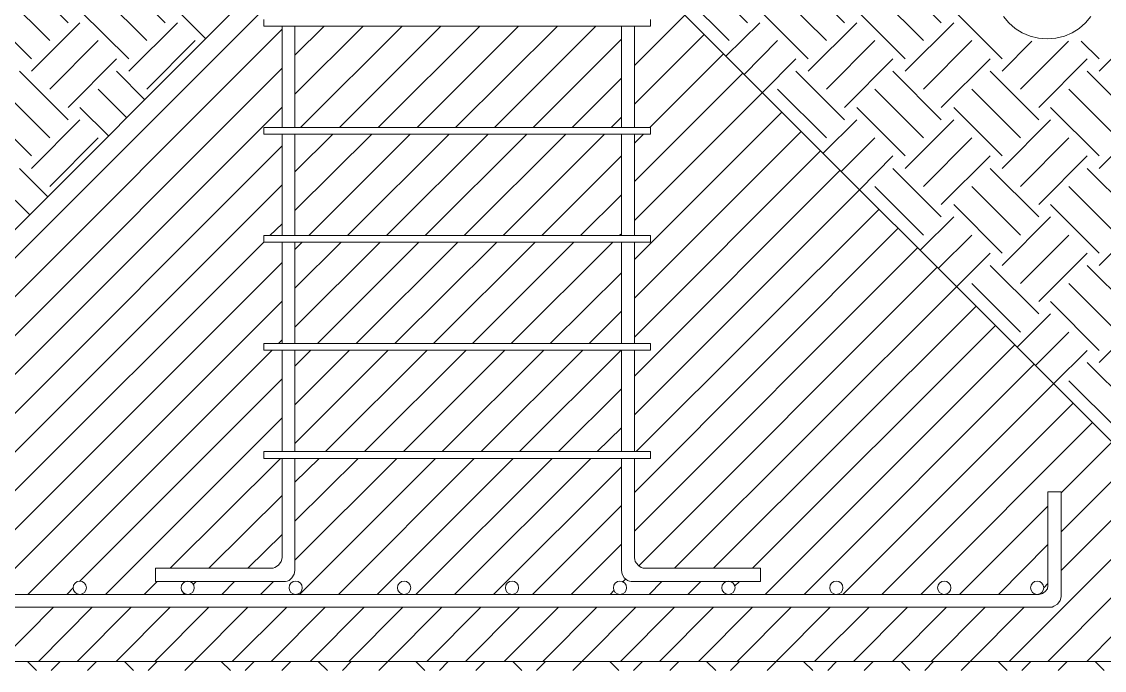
# Model space of a CAD drawing. Header units: millimetres. Extents: x 0 to 297, y 0 to 420.
# Drawn here: x 220.5 to 270.6, y 221.9 to 251.9 of the extents above; entities that cross this region are included whole.
import ezdxf

# ---------------------------------------------------------------- set-up
doc = ezdxf.new("R2010")
doc.units = ezdxf.units.MM
doc.layers.add('1-CORTE-LINEAS', color=7, linetype='Continuous')

msp = doc.modelspace()

# ---------------------------------------------------------------- linework, layer by layer
at = {"layer": '1-CORTE-LINEAS', "color": 7, "lineweight": 5}
for p, q in [((222.687, 251.801), (220.443, 254.045)), ((227.174, 251.801), (224.931, 254.045)), ((254.12, 251.801), (251.876, 254.045)), ((258.607, 251.801), (256.363, 254.045)), ((263.094, 251.801), (260.851, 254.045)), ((221.841, 250.976), (219.597, 253.219)), ((226.328, 250.976), (224.084, 253.219)), ((253.273, 250.976), (251.029, 253.219)), ((257.781, 250.976), (255.516, 253.219)), ((262.269, 250.976), (260.025, 253.219)), ((210.241, 230.952), (232, 252.69)), ((220.994, 250.129), (218.75, 252.372)), ((225.502, 250.129), (223.237, 252.372)), ((229.058, 251.06), (227.746, 252.372)), ((248.891, 249.833), (251.22, 252.161)), ((256.935, 250.129), (254.691, 252.372)), ((261.422, 250.129), (259.178, 252.372)), ((265.909, 250.129), (263.666, 252.372)), ((210.241, 229.153), (232.593, 251.505)), ((220.994, 249.557), (223.237, 251.801)), ((225.502, 249.557), (227.746, 251.801)), ((231.747, 251.653), (231.747, 251.949)), ((231.747, 251.653), (249.632, 251.653)), ((232.593, 251.653), (232.593, 246.954)), ((233.186, 250.299), (234.541, 251.653)), ((233.186, 248.499), (236.34, 251.653)), ((233.186, 251.653), (233.186, 246.954)), ((233.44, 246.954), (238.139, 251.653)), ((235.239, 246.954), (239.938, 251.653)), ((237.038, 246.954), (241.737, 251.653)), ((238.837, 246.954), (243.536, 251.653)), ((240.616, 246.954), (245.335, 251.653)), ((242.415, 246.954), (247.114, 251.653)), ((248.299, 251.653), (248.299, 246.954)), ((248.891, 251.632), (248.913, 251.653)), ((248.891, 251.653), (248.891, 246.954)), ((249.632, 251.653), (249.632, 251.949)), ((253.125, 250.256), (254.691, 251.801)), ((256.935, 249.557), (259.178, 251.801)), ((261.422, 249.557), (263.666, 251.801)), ((270.397, 249.557), (272.64, 251.801)), ((244.214, 246.954), (248.299, 251.039)), ((248.891, 248.033), (252.13, 251.272)), ((221.841, 248.732), (224.084, 250.976)), ((226.328, 248.732), (228.572, 250.976)), ((253.971, 249.409), (255.516, 250.976)), ((257.781, 248.732), (260.025, 250.976)), ((262.269, 248.732), (264.512, 250.976)), ((265.909, 249.557), (267.285, 250.954)), ((266.756, 248.732), (268.978, 250.954)), ((270.397, 250.129), (269.571, 250.954)), ((222.687, 247.885), (224.931, 250.129)), ((249.611, 246.954), (253.019, 250.362)), ((254.818, 248.584), (256.363, 250.129)), ((258.607, 247.885), (260.851, 250.129)), ((263.094, 247.885), (265.359, 250.129)), ((267.603, 247.885), (269.846, 250.129)), ((212.993, 230.106), (232.593, 249.705)), ((222.687, 247.314), (220.443, 249.557)), ((226.243, 248.245), (224.931, 249.557)), ((258.607, 247.314), (256.363, 249.557)), ((263.094, 247.314), (260.851, 249.557)), ((267.603, 247.314), (265.359, 249.557)), ((272.09, 247.314), (269.846, 249.557)), ((246.013, 246.954), (248.299, 249.24)), ((248.891, 244.456), (253.908, 249.472)), ((221.841, 246.488), (219.597, 248.732)), ((225.397, 247.42), (224.084, 248.732)), ((248.891, 242.657), (254.818, 248.584)), ((257.781, 246.488), (255.516, 248.732)), ((262.269, 246.488), (260.025, 248.732)), ((266.756, 246.488), (264.512, 248.732)), ((271.243, 246.488), (269, 248.732)), ((213.353, 228.666), (232.593, 247.906)), ((220.994, 245.641), (218.75, 247.885)), ((224.55, 246.573), (223.237, 247.885)), ((248.891, 240.858), (255.707, 247.673)), ((261.422, 245.641), (259.178, 247.885)), ((265.909, 245.641), (263.666, 247.885)), ((270.397, 245.641), (268.153, 247.885)), ((220.994, 245.07), (223.237, 247.314)), ((247.812, 246.954), (248.299, 247.44)), ((257.633, 245.768), (259.178, 247.314)), ((261.422, 245.07), (263.666, 247.314)), ((265.909, 245.07), (268.153, 247.314)), ((270.397, 245.07), (272.64, 247.314)), ((249.632, 246.954), (231.747, 246.954)), ((231.747, 246.658), (231.747, 246.954)), ((231.747, 246.658), (249.632, 246.658)), ((232.593, 246.658), (232.593, 241.959)), ((233.186, 244.901), (234.943, 246.658)), ((233.186, 243.122), (236.742, 246.658)), ((233.186, 246.658), (233.186, 241.959)), ((233.821, 241.959), (238.52, 246.658)), ((235.62, 241.959), (240.319, 246.658)), ((237.419, 241.959), (242.118, 246.658)), ((239.218, 241.959), (243.917, 246.658)), ((241.017, 241.959), (245.716, 246.658)), ((242.816, 241.959), (247.515, 246.658)), ((248.299, 246.658), (248.299, 241.959)), ((248.891, 239.059), (256.617, 246.785)), ((248.891, 246.234), (249.314, 246.658)), ((248.891, 246.658), (248.891, 241.959)), ((249.632, 246.658), (249.632, 246.954)), ((213.353, 226.867), (232.593, 246.107)), ((221.841, 244.223), (224.084, 246.488)), ((258.458, 244.922), (260.025, 246.488)), ((262.269, 244.223), (264.512, 246.488)), ((266.756, 244.223), (269, 246.488)), ((244.616, 241.959), (248.299, 245.641)), ((248.891, 237.26), (257.506, 245.874)), ((259.305, 244.075), (260.851, 245.641)), ((263.094, 243.398), (265.359, 245.641)), ((267.603, 243.398), (269.846, 245.641)), ((221.756, 243.758), (220.443, 245.07)), ((263.094, 242.826), (260.851, 245.07)), ((267.603, 242.826), (265.359, 245.07)), ((272.09, 242.826), (269.846, 245.07)), ((248.891, 235.461), (258.416, 244.986)), ((214.093, 225.83), (232.593, 244.308)), ((220.909, 242.932), (219.597, 244.223)), ((248.891, 233.662), (259.305, 244.075)), ((262.269, 241.98), (260.025, 244.223)), ((266.756, 241.98), (264.512, 244.223)), ((271.243, 241.98), (269, 244.223)), ((246.394, 241.959), (248.299, 243.842)), ((248.976, 231.968), (260.215, 243.187)), ((265.909, 241.154), (263.666, 243.398)), ((270.397, 241.154), (268.153, 243.398)), ((232.022, 241.959), (232.593, 242.509)), ((262.12, 241.281), (263.666, 242.826)), ((265.909, 240.583), (268.153, 242.826)), ((270.397, 240.583), (272.64, 242.826)), ((248.193, 241.959), (248.299, 242.043)), ((248.891, 230.084), (261.104, 242.297)), ((215.427, 225.364), (231.747, 241.662)), ((249.632, 241.959), (231.747, 241.959)), ((231.747, 241.662), (231.747, 241.959)), ((231.747, 241.662), (249.632, 241.662)), ((232.593, 241.662), (232.593, 236.963)), ((233.186, 241.323), (233.524, 241.662)), ((233.186, 239.524), (235.324, 241.662)), ((233.186, 237.725), (237.123, 241.662)), ((233.186, 241.662), (233.186, 236.963)), ((234.223, 236.963), (238.922, 241.662)), ((236.022, 236.963), (240.721, 241.662)), ((237.8, 236.963), (242.52, 241.662)), ((239.599, 236.963), (244.298, 241.662)), ((241.398, 236.963), (246.097, 241.662)), ((243.197, 236.963), (247.896, 241.662)), ((248.299, 241.662), (248.299, 236.963)), ((248.891, 241.662), (248.891, 236.963)), ((249.632, 241.662), (249.632, 241.959)), ((262.946, 240.435), (264.512, 241.98)), ((266.756, 239.736), (269, 241.98)), ((248.891, 228.285), (261.994, 241.387)), ((263.793, 239.588), (265.359, 241.154)), ((267.603, 238.91), (269.846, 241.154)), ((217.226, 225.364), (232.593, 240.71)), ((249.082, 226.676), (262.904, 240.498)), ((267.603, 238.339), (265.359, 240.583)), ((272.09, 238.339), (269.846, 240.583)), ((244.997, 236.963), (248.299, 240.244)), ((250.754, 226.57), (263.793, 239.588)), ((266.756, 237.492), (264.512, 239.736)), ((271.243, 237.492), (269, 239.736)), ((219.025, 225.364), (232.593, 238.932)), ((252.553, 226.57), (264.703, 238.699)), ((270.397, 236.646), (268.153, 238.91)), ((246.796, 236.963), (248.299, 238.466)), ((266.608, 236.794), (268.153, 238.339)), ((270.397, 236.095), (272.64, 238.339)), ((254.352, 226.57), (265.592, 237.789)), ((267.454, 235.947), (269, 237.492)), ((232.424, 236.963), (232.593, 237.133)), ((220.824, 225.364), (232.128, 236.667)), ((249.632, 236.963), (231.747, 236.963)), ((231.747, 236.667), (231.747, 236.963)), ((231.747, 236.667), (249.632, 236.667)), ((232.593, 236.667), (232.593, 231.968)), ((233.186, 235.926), (233.927, 236.667)), ((233.186, 234.127), (235.704, 236.667)), ((233.186, 232.349), (237.504, 236.667)), ((233.186, 236.667), (233.186, 231.968)), ((234.604, 231.968), (239.303, 236.667)), ((236.403, 231.968), (241.102, 236.667)), ((238.202, 231.968), (242.901, 236.667)), ((240.002, 231.968), (244.7, 236.667)), ((241.801, 231.968), (246.5, 236.667)), ((243.578, 231.968), (248.277, 236.667)), ((248.299, 236.667), (248.299, 231.968)), ((248.891, 236.667), (248.891, 231.968)), ((249.632, 236.667), (249.632, 236.963)), ((254.945, 225.364), (266.502, 236.9)), ((268.28, 235.101), (269.846, 236.646)), ((256.744, 225.364), (267.391, 236.011)), ((272.09, 233.852), (269.846, 236.095)), ((223.217, 225.957), (232.593, 235.333)), ((258.543, 225.364), (268.28, 235.101)), ((271.243, 233.005), (269, 235.249)), ((245.378, 231.968), (248.299, 234.868)), ((260.343, 225.364), (269.19, 234.211)), ((224.423, 225.364), (232.593, 233.534)), ((247.177, 231.968), (248.299, 233.068)), ((262.142, 225.364), (270.079, 233.301)), ((249.632, 231.968), (231.747, 231.968)), ((231.747, 231.65), (231.747, 231.968)), ((249.632, 231.65), (249.632, 231.968)), ((268.64, 230.063), (270.989, 232.412)), ((227.407, 226.57), (232.509, 231.65)), ((231.747, 231.65), (249.632, 231.65)), ((232.593, 231.65), (232.593, 227.057)), ((233.186, 230.55), (234.308, 231.65)), ((233.186, 228.751), (236.107, 231.65)), ((233.186, 226.951), (237.906, 231.65)), ((233.186, 231.65), (233.186, 226.465)), ((233.397, 225.364), (239.684, 231.65)), ((235.196, 225.364), (241.483, 231.65)), ((236.996, 225.364), (243.282, 231.65)), ((238.774, 225.364), (245.081, 231.65)), ((240.573, 225.364), (246.881, 231.65)), ((248.299, 231.65), (248.299, 226.465)), ((248.891, 231.65), (248.891, 227.057)), ((242.372, 225.364), (248.299, 231.269)), ((268.64, 228.264), (271.138, 230.762)), ((268.026, 230.106), (268.64, 230.106)), ((268.64, 225.258), (268.64, 230.106)), ((229.206, 226.57), (232.593, 229.936)), ((244.171, 225.364), (248.299, 229.47)), ((263.941, 225.364), (268.026, 229.449)), ((268.64, 226.465), (271.138, 228.963)), ((231.006, 226.57), (232.593, 228.137)), ((245.971, 225.364), (248.299, 227.693)), ((265.74, 225.364), (268.026, 227.671)), ((266.227, 222.253), (271.138, 227.163)), ((232.085, 226.57), (226.73, 226.57)), ((226.73, 225.957), (226.73, 226.57)), ((249.399, 226.57), (254.734, 226.57)), ((254.734, 225.957), (254.734, 226.57)), ((226.201, 225.364), (226.815, 225.957)), ((232.742, 225.957), (226.73, 225.957)), ((228.487, 225.83), (228.614, 225.957)), ((229.799, 225.364), (230.392, 225.957)), ((231.598, 225.364), (232.191, 225.957)), ((248.341, 225.936), (248.489, 226.084)), ((248.743, 225.957), (254.734, 225.957)), ((249.569, 225.364), (250.161, 225.957)), ((251.368, 225.364), (251.96, 225.957)), ((253.527, 225.745), (253.76, 225.957)), ((222.624, 225.364), (222.941, 225.681)), ((247.77, 225.364), (247.96, 225.555)), ((267.835, 225.66), (268.026, 225.872)), ((267.624, 225.364), (213.84, 225.364)), ((228, 225.364), (228.064, 225.428)), ((253.146, 225.364), (253.167, 225.364)), ((268.026, 222.253), (271.138, 225.385)), ((268.132, 224.771), (213.247, 224.771)), ((219.512, 222.253), (222.01, 224.771)), ((221.311, 222.253), (223.809, 224.771)), ((223.11, 222.253), (225.608, 224.771)), ((224.91, 222.253), (227.407, 224.771)), ((226.709, 222.253), (229.206, 224.771)), ((228.508, 222.253), (231.006, 224.771)), ((230.286, 222.253), (232.805, 224.771)), ((232.085, 222.253), (234.583, 224.771)), ((233.885, 222.253), (236.382, 224.771)), ((235.684, 222.253), (238.181, 224.771)), ((237.483, 222.253), (239.98, 224.771)), ((239.282, 222.253), (241.779, 224.771)), ((241.081, 222.253), (243.578, 224.771)), ((242.859, 222.253), (245.378, 224.771)), ((244.658, 222.253), (247.156, 224.771)), ((246.457, 222.253), (248.955, 224.771)), ((248.256, 222.253), (250.754, 224.771)), ((250.056, 222.253), (252.553, 224.771)), ((251.855, 222.253), (254.352, 224.771)), ((253.654, 222.253), (256.152, 224.771)), ((255.453, 222.253), (257.951, 224.771)), ((257.231, 222.253), (259.75, 224.771)), ((259.03, 222.253), (261.528, 224.771)), ((260.829, 222.253), (263.327, 224.771)), ((262.628, 222.253), (265.126, 224.771)), ((264.428, 222.253), (266.925, 224.771)), ((269.825, 222.253), (271.138, 223.586)), ((221.223, 221.851), (220.804, 222.253)), ((221.908, 221.851), (222.327, 222.253)), ((223.58, 221.851), (223.999, 222.253)), ((225.71, 221.851), (225.291, 222.253)), ((226.395, 221.851), (226.815, 222.253)), ((228.088, 221.851), (228.508, 222.253)), ((230.197, 221.851), (229.778, 222.253)), ((230.882, 221.851), (231.302, 222.253)), ((232.576, 221.851), (232.995, 222.253)), ((234.685, 221.851), (234.266, 222.253)), ((235.388, 221.851), (235.789, 222.253)), ((237.063, 221.851), (237.483, 222.253)), ((239.193, 221.851), (238.774, 222.253)), ((239.875, 221.851), (240.277, 222.253)), ((241.55, 221.851), (241.97, 222.253)), ((243.681, 221.851), (243.261, 222.253)), ((244.366, 221.851), (244.785, 222.253)), ((246.038, 221.851), (246.457, 222.253)), ((248.168, 221.851), (247.748, 222.253)), ((248.852, 221.851), (249.272, 222.253)), ((250.525, 221.851), (250.945, 222.253)), ((252.655, 221.851), (252.236, 222.253)), ((253.34, 221.851), (253.76, 222.253)), ((255.034, 221.851), (255.453, 222.253)), ((257.143, 221.851), (256.723, 222.253)), ((257.845, 221.851), (258.247, 222.253)), ((259.521, 221.851), (259.94, 222.253)), ((261.633, 221.851), (261.232, 222.253)), ((262.333, 221.851), (262.734, 222.253)), ((264.008, 221.851), (264.428, 222.253)), ((266.138, 221.851), (265.718, 222.253)), ((266.823, 221.851), (267.243, 222.253)), ((268.496, 221.851), (268.915, 222.253)), ((270.626, 221.851), (270.206, 222.253))]:
    msp.add_line(p, q, dxfattribs=at)
at = {"layer": '1-CORTE-LINEAS', "color": 7, "lineweight": 15}
for p, q in [((230.688, 252.69), (210.241, 232.264)), ((250.69, 252.69), (271.138, 232.264))]:
    msp.add_line(p, q, dxfattribs=at)
at = {"layer": '1-CORTE-LINEAS', "color": 7, "lineweight": 9}
msp.add_lwpolyline([(265.97, 252.087), (266.221, 251.795), (266.513, 251.544), (266.842, 251.34), (267.201, 251.188), (267.587, 251.093), (267.994, 251.06), (268.401, 251.093), (268.787, 251.188), (269.147, 251.34), (269.475, 251.544), (269.768, 251.795), (270.018, 252.087)], dxfattribs=at)
at = {"layer": '1-CORTE-LINEAS', "color": 7, "lineweight": 15}
msp.add_lwpolyline([(210.241, 232.264), (210.241, 222.253), (271.138, 222.253), (271.138, 232.264)], dxfattribs=at)
at = {"layer": '1-CORTE-LINEAS', "color": 7, "lineweight": 5}
for points in [[(267.624, 225.364), (267.772, 225.406), (267.899, 225.491), (268.005, 225.618), (268.026, 225.766), (268.026, 230.106)], [(232.085, 226.57), (232.17, 226.57), (232.254, 226.613), (232.424, 226.718), (232.551, 226.888), (232.593, 227.057)], [(249.399, 226.57), (249.294, 226.57), (249.209, 226.613), (249.061, 226.718), (248.933, 226.888), (248.913, 226.973), (248.891, 227.057)], [(232.742, 225.957), (232.826, 225.978), (232.91, 225.999), (233.038, 226.126), (233.143, 226.295), (233.186, 226.465)], [(248.743, 225.957), (248.658, 225.978), (248.574, 225.999), (248.426, 226.126), (248.32, 226.295), (248.299, 226.465)], [(223.534, 225.671), (223.509, 225.79), (223.444, 225.888), (223.346, 225.954), (223.227, 225.978), (223.108, 225.954), (223.01, 225.888), (222.944, 225.79), (222.92, 225.671), (222.944, 225.552), (223.01, 225.454), (223.108, 225.388), (223.227, 225.364), (223.346, 225.388), (223.444, 225.454), (223.509, 225.552), (223.534, 225.671)], [(228.529, 225.671), (228.505, 225.79), (228.439, 225.888), (228.342, 225.954), (228.222, 225.978), (228.103, 225.954), (228.005, 225.888), (227.94, 225.79), (227.916, 225.671), (227.94, 225.552), (228.005, 225.454), (228.103, 225.388), (228.222, 225.364), (228.342, 225.388), (228.439, 225.454), (228.505, 225.552), (228.529, 225.671)], [(233.524, 225.671), (233.5, 225.79), (233.435, 225.888), (233.337, 225.954), (233.218, 225.978), (233.098, 225.954), (233, 225.888), (232.935, 225.79), (232.91, 225.671), (232.935, 225.552), (233, 225.454), (233.098, 225.388), (233.218, 225.364), (233.337, 225.388), (233.435, 225.454), (233.5, 225.552), (233.524, 225.671)], [(238.541, 225.671), (238.517, 225.79), (238.451, 225.888), (238.354, 225.954), (238.234, 225.978), (238.115, 225.954), (238.017, 225.888), (237.951, 225.79), (237.927, 225.671), (237.951, 225.552), (238.017, 225.454), (238.115, 225.388), (238.234, 225.364), (238.354, 225.388), (238.451, 225.454), (238.517, 225.552), (238.541, 225.671)], [(243.536, 225.671), (243.512, 225.79), (243.446, 225.888), (243.349, 225.954), (243.229, 225.978), (243.11, 225.954), (243.012, 225.888), (242.946, 225.79), (242.922, 225.671), (242.946, 225.552), (243.012, 225.454), (243.11, 225.388), (243.229, 225.364), (243.349, 225.388), (243.446, 225.454), (243.512, 225.552), (243.536, 225.671)], [(248.532, 225.671), (248.508, 225.79), (248.442, 225.888), (248.344, 225.954), (248.224, 225.978), (248.105, 225.954), (248.008, 225.888), (247.942, 225.79), (247.918, 225.671), (247.942, 225.552), (248.008, 225.454), (248.105, 225.388), (248.224, 225.364), (248.344, 225.388), (248.442, 225.454), (248.508, 225.552), (248.532, 225.671)], [(253.548, 225.671), (253.524, 225.79), (253.458, 225.888), (253.361, 225.954), (253.241, 225.978), (253.122, 225.954), (253.024, 225.888), (252.959, 225.79), (252.934, 225.671), (252.959, 225.552), (253.024, 225.454), (253.122, 225.388), (253.241, 225.364), (253.361, 225.388), (253.458, 225.454), (253.524, 225.552), (253.548, 225.671)], [(258.543, 225.671), (258.519, 225.79), (258.453, 225.888), (258.356, 225.954), (258.236, 225.978), (258.117, 225.954), (258.019, 225.888), (257.953, 225.79), (257.929, 225.671), (257.953, 225.552), (258.019, 225.454), (258.117, 225.388), (258.236, 225.364), (258.356, 225.388), (258.453, 225.454), (258.519, 225.552), (258.543, 225.671)], [(263.538, 225.671), (263.514, 225.79), (263.449, 225.888), (263.351, 225.954), (263.232, 225.978), (263.112, 225.954), (263.015, 225.888), (262.949, 225.79), (262.924, 225.671), (262.949, 225.552), (263.015, 225.454), (263.112, 225.388), (263.232, 225.364), (263.351, 225.388), (263.449, 225.454), (263.514, 225.552), (263.538, 225.671)], [(267.835, 225.671), (267.811, 225.79), (267.745, 225.888), (267.648, 225.954), (267.529, 225.978), (267.409, 225.954), (267.312, 225.888), (267.246, 225.79), (267.222, 225.671), (267.246, 225.552), (267.312, 225.454), (267.409, 225.388), (267.529, 225.364), (267.648, 225.388), (267.745, 225.454), (267.811, 225.552), (267.835, 225.671)], [(268.132, 224.771), (268.216, 224.771), (268.301, 224.814), (268.47, 224.919), (268.597, 225.089), (268.64, 225.258)]]:
    msp.add_lwpolyline(points, dxfattribs=at)

doc.saveas('drawing.dxf')
